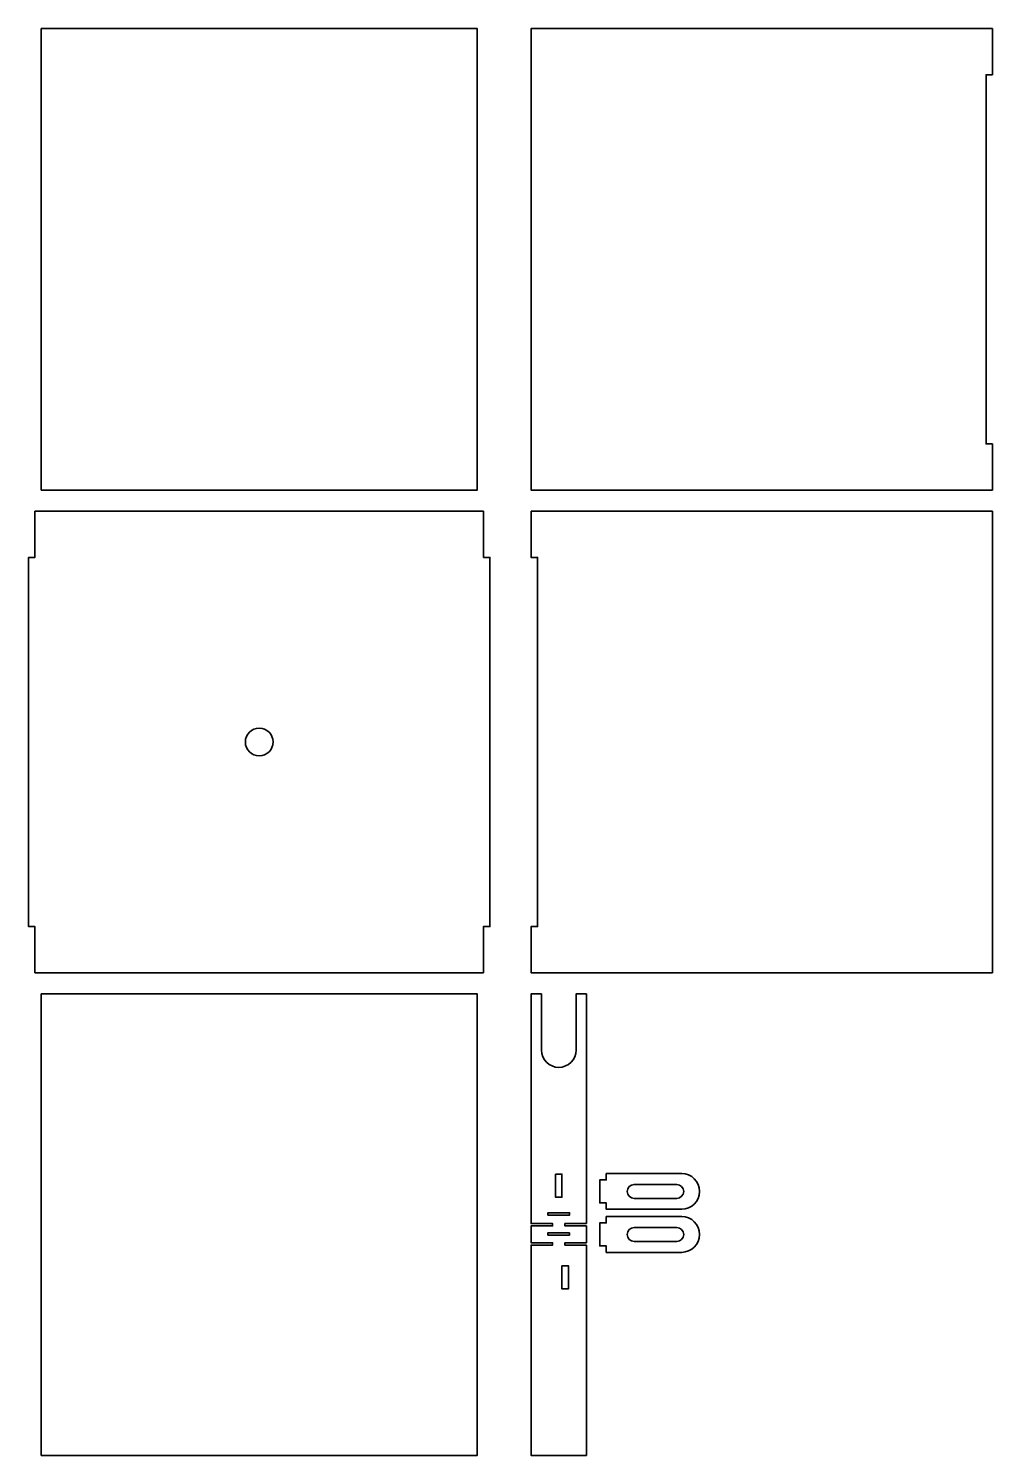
# Model space of a CAD drawing. Header units: millimetres. Extents: x 300 to 718, y -685 to -66.
import ezdxf

# ---------------------------------------------------------------- set-up
doc = ezdxf.new("R2010")
doc.units = ezdxf.units.MM
doc.header["$MEASUREMENT"] = 0
doc.layers.add('Laag 1', color=7, linetype='Continuous', lineweight=0)

# ---------------------------------------------------------------- blocks, each defined once
blk = doc.blocks.new('Block_0')
at = {"layer": 'Laag 1', "color": 250, "lineweight": 35}
blk.add_lwpolyline([(497.2, -295.42), (497.2, -275.42), (302.8, -275.42), (302.8, -295.42), (300, -295.42), (300, -455.42), (302.8, -455.42), (302.8, -475.42), (497.2, -475.42), (497.2, -455.42), (500, -455.42), (500, -295.42)], close=True, dxfattribs=at)
blk.add_circle((400, -375.42), 6, dxfattribs=at)
blk = doc.blocks.new('Block_1')
at = {"layer": 'Laag 1', "color": 250, "lineweight": 35}
blk.add_lwpolyline([(494.48, -664.59), (494.48, -684.59), (305.52, -684.59), (305.52, -664.59), (305.52, -504.59), (305.52, -484.59), (494.48, -484.59), (494.48, -504.59)], close=True, dxfattribs=at)
for points in [[(302.8, -504.59)], [(497.2, -504.59)], [(302.8, -664.59)], [(497.2, -664.59)]]:
    blk.add_lwpolyline(points, dxfattribs=at)
blk = doc.blocks.new('Block_2')
at = {"layer": 'Laag 1', "color": 250, "lineweight": 35}
blk.add_lwpolyline([(494.48, -246.26), (494.48, -266.26), (305.52, -266.26), (305.52, -246.26), (305.52, -86.26), (305.52, -66.26), (494.48, -66.26), (494.48, -86.26)], close=True, dxfattribs=at)
for points in [[(302.8, -86.26)], [(497.2, -86.26)], [(302.8, -246.26)], [(497.2, -246.26)]]:
    blk.add_lwpolyline(points, dxfattribs=at)
blk = doc.blocks.new('Block_3')
at = {"layer": 'Laag 1', "color": 250, "lineweight": 35}
for points in [[(528.45, -562.67), (528.45, -572.67), (531.25, -572.67), (531.25, -562.67)], [(531.25, -602.4), (531.25, -612.4), (534.05, -612.4), (534.05, -602.4)]]:
    blk.add_lwpolyline(points, close=True, dxfattribs=at)
blk.add_lwpolyline([(529.85, -607.4)], dxfattribs=at)
for points, knots in [([(541.85, -584.09), (541.85, -584.09), (541.85, -484.59), (541.85, -484.59), (541.85, -484.59), (537.35, -484.59), (537.35, -484.59), (537.35, -484.59), (537.35, -508.91), (537.35, -508.91), (537.35, -513.05), (533.99, -516.41), (529.85, -516.41), (525.71, -516.41), (522.35, -513.05), (522.35, -508.91), (522.35, -508.91), (522.35, -484.59), (522.35, -484.59), (522.35, -484.59), (517.85, -484.59), (517.85, -484.59), (517.85, -484.59), (517.85, -584.09), (517.85, -584.09), (517.85, -584.09), (527.2, -584.09), (527.2, -584.09), (527.2, -584.09), (527.2, -585.09), (527.2, -585.09), (527.2, -585.09), (517.85, -585.09), (517.85, -585.09), (517.85, -585.09), (517.85, -592.45), (517.85, -592.45), (517.85, -592.45), (527.2, -592.45), (527.2, -592.45), (527.2, -592.45), (527.2, -593.45), (527.2, -593.45), (527.2, -593.45), (517.85, -593.45), (517.85, -593.45), (517.85, -593.45), (517.85, -684.59), (517.85, -684.59), (517.85, -684.59), (541.85, -684.59), (541.85, -684.59), (541.85, -684.59), (541.85, -593.45), (541.85, -593.45), (541.85, -593.45), (532.51, -593.45), (532.51, -593.45), (532.51, -593.45), (532.51, -592.45), (532.51, -592.45), (532.51, -592.45), (541.85, -592.45), (541.85, -592.45), (541.85, -592.45), (541.85, -585.09), (541.85, -585.09), (541.85, -585.09), (532.51, -585.09), (532.51, -585.09), (532.51, -585.09), (532.51, -584.09), (532.51, -584.09), (532.51, -584.09), (541.85, -584.09), (541.85, -584.09)], [0, 0, 0, 0, 1, 1, 1, 2, 2, 2, 3, 3, 3, 4, 4, 4, 5, 5, 5, 6, 6, 6, 7, 7, 7, 8, 8, 8, 9, 9, 9, 10, 10, 10, 11, 11, 11, 12, 12, 12, 13, 13, 13, 14, 14, 14, 15, 15, 15, 16, 16, 16, 17, 17, 17, 18, 18, 18, 19, 19, 19, 20, 20, 20, 21, 21, 21, 22, 22, 22, 23, 23, 23, 24, 24, 24, 25, 25, 25, 25]), ([(550.42, -562.43), (550.42, -562.43), (550.42, -565.17), (550.42, -565.17), (550.42, -565.17), (547.62, -565.17), (547.62, -565.17), (547.62, -565.17), (547.62, -575.17), (547.62, -575.17), (547.62, -575.17), (550.42, -575.17), (550.42, -575.17), (550.42, -575.17), (550.42, -577.92), (550.42, -577.92), (550.42, -577.92), (583.13, -577.92), (583.13, -577.92), (587.41, -577.92), (590.87, -574.46), (590.87, -570.18), (590.87, -570.18), (590.87, -570.17), (590.87, -570.17), (590.87, -565.89), (587.41, -562.43), (583.13, -562.43), (583.13, -562.43), (550.42, -562.43), (550.42, -562.43)], [0, 0, 0, 0, 1, 1, 1, 2, 2, 2, 3, 3, 3, 4, 4, 4, 5, 5, 5, 6, 6, 6, 7, 7, 7, 8, 8, 8, 9, 9, 9, 10, 10, 10, 10]), ([(581, -567.17), (581, -567.17), (562.49, -567.17), (562.49, -567.17), (560.83, -567.17), (559.49, -568.52), (559.49, -570.17), (559.49, -570.17), (559.49, -570.17), (559.49, -570.17), (559.49, -571.83), (560.83, -573.17), (562.49, -573.17), (562.49, -573.17), (581, -573.17), (581, -573.17), (582.66, -573.17), (584, -571.83), (584, -570.17), (584, -570.17), (584, -570.17), (584, -570.17), (584, -568.52), (582.66, -567.17), (581, -567.17)], [0, 0, 0, 0, 1, 1, 1, 2, 2, 2, 3, 3, 3, 4, 4, 4, 5, 5, 5, 6, 6, 6, 7, 7, 7, 8, 8, 8, 8]), ([(525.18, -580.43), (525.18, -580.43), (525.18, -579.43), (525.18, -579.43), (525.18, -579.43), (534.52, -579.43), (534.52, -579.43), (534.52, -579.43), (534.52, -580.43), (534.52, -580.43), (534.52, -580.43), (525.18, -580.43), (525.18, -580.43)], [0, 0, 0, 0, 1, 1, 1, 2, 2, 2, 3, 3, 3, 4, 4, 4, 4]), ([(550.42, -581.08), (550.42, -581.08), (550.42, -583.82), (550.42, -583.82), (550.42, -583.82), (547.62, -583.82), (547.62, -583.82), (547.62, -583.82), (547.62, -593.82), (547.62, -593.82), (547.62, -593.82), (550.42, -593.82), (550.42, -593.82), (550.42, -593.82), (550.42, -596.57), (550.42, -596.57), (550.42, -596.57), (583.13, -596.57), (583.13, -596.57), (587.41, -596.57), (590.87, -593.11), (590.87, -588.83), (590.87, -588.83), (590.87, -588.81), (590.87, -588.81), (590.87, -584.54), (587.41, -581.08), (583.13, -581.08), (583.13, -581.08), (550.42, -581.08), (550.42, -581.08)], [0, 0, 0, 0, 1, 1, 1, 2, 2, 2, 3, 3, 3, 4, 4, 4, 5, 5, 5, 6, 6, 6, 7, 7, 7, 8, 8, 8, 9, 9, 9, 10, 10, 10, 10]), ([(581, -585.82), (581, -585.82), (562.49, -585.82), (562.49, -585.82), (560.83, -585.82), (559.49, -587.17), (559.49, -588.82), (559.49, -588.82), (559.49, -588.82), (559.49, -588.82), (559.49, -590.48), (560.83, -591.82), (562.49, -591.82), (562.49, -591.82), (581, -591.82), (581, -591.82), (582.66, -591.82), (584, -590.48), (584, -588.82), (584, -588.82), (584, -588.82), (584, -588.82), (584, -587.17), (582.66, -585.82), (581, -585.82)], [0, 0, 0, 0, 1, 1, 1, 2, 2, 2, 3, 3, 3, 4, 4, 4, 5, 5, 5, 6, 6, 6, 7, 7, 7, 8, 8, 8, 8]), ([(534.52, -588.1), (534.52, -588.1), (534.52, -589.1), (534.52, -589.1), (534.52, -589.1), (525.18, -589.1), (525.18, -589.1), (525.18, -589.1), (525.18, -588.1), (525.18, -588.1), (525.18, -588.1), (534.52, -588.1), (534.52, -588.1)], [0, 0, 0, 0, 1, 1, 1, 2, 2, 2, 3, 3, 3, 4, 4, 4, 4])]:
    blk.add_open_spline(points, degree=3, knots=knots, dxfattribs=at)

msp = doc.modelspace()

# ---------------------------------------------------------------- linework, layer by layer
at = {"layer": 'Laag 1', "color": 250, "lineweight": 35}
for points in [[(717.85, -86.26), (717.85, -66.26), (517.85, -66.26), (517.85, -266.26), (717.85, -266.26), (717.85, -246.26), (715.05, -246.26), (715.05, -86.26)], [(517.85, -275.42), (517.85, -295.42), (520.65, -295.42), (520.65, -455.42), (517.85, -455.42), (517.85, -475.42), (717.85, -475.42), (717.85, -275.42)]]:
    msp.add_lwpolyline(points, close=True, dxfattribs=at)

# ---------------------------------------------------------------- block references
at = {"layer": 'Laag 1'}
for name in ['Block_2', 'Block_0', 'Block_1', 'Block_3']:
    msp.add_blockref(name, (0, 0), dxfattribs=at)

doc.saveas('drawing.dxf')
